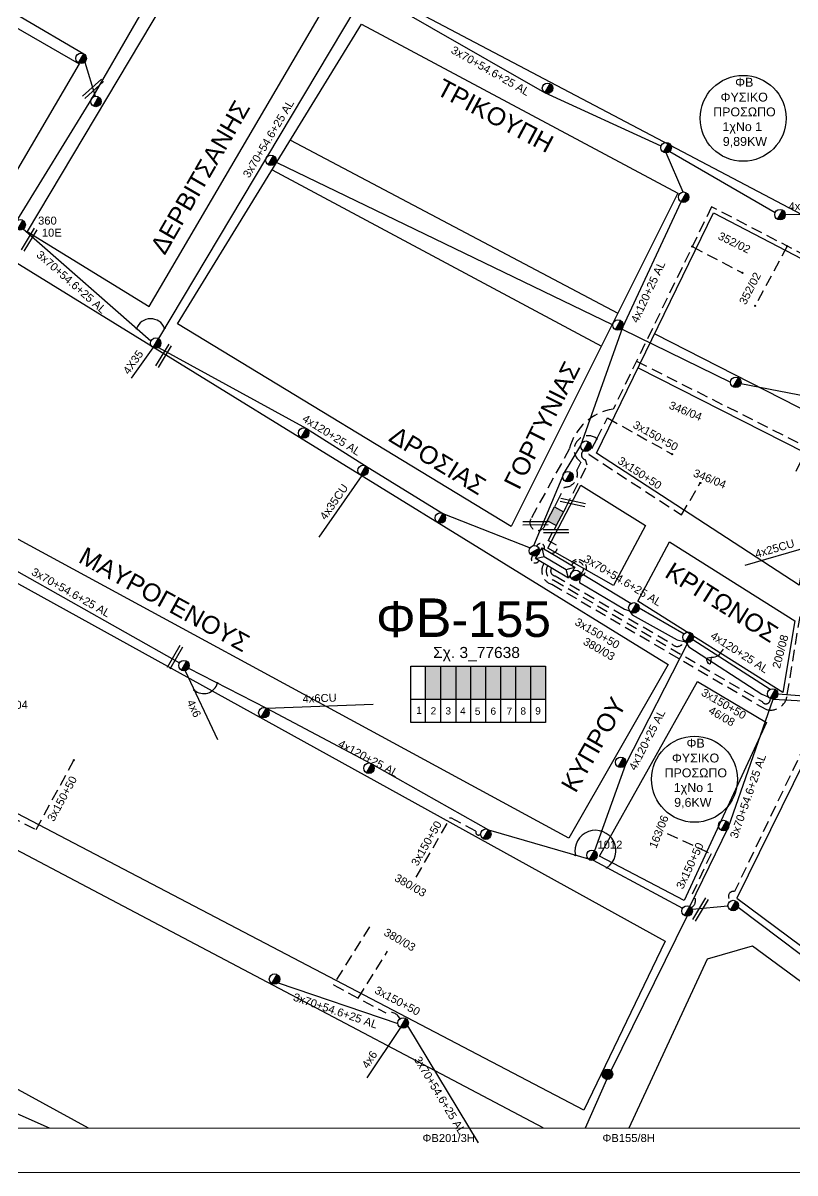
# Model space of a CAD drawing. Header units: millimetres. Extents: x 855 to 3091, y 750 to 2767.
# Drawn here: x 2401.9 to 2575.5, y 753.1 to 1011.9 of the extents above; entities that cross this region are included whole.
import ezdxf
from ezdxf.enums import TextEntityAlignment as Align

# ---------------------------------------------------------------- set-up
doc = ezdxf.new("R2010")
doc.units = ezdxf.units.MM
doc.linetypes.add('DASHED', pattern=[19.05, 12.7, -6.35])
for name, color, linetype, lineweight in [('3x150+50', 7, 'Continuous', 30), ('3x70+54.6+25 AL', 7, 'SYN_LINE', 30), ('4x120+25 AL', 7, 'SYN_LINE', 30), ('4x16', 7, 'Continuous', 30), ('4x16CU', 7, 'Continuous', 30), ('4x25CU', 7, 'Continuous', 30), ('4X35', 7, 'DASHED', 30), ('4x35CU', 7, 'DASHED', 30), ('4x6', 7, 'SYN_LINE', 30), ('4x6CU', 7, 'Continuous', 30), ('Υπόβαθρο ΔΕΗ', 7, 'Continuous', 30)]:
    doc.layers.add(name, color=color, linetype=linetype, lineweight=lineweight)
for name, color, linetype in [('Link Box 4 Διευθύνσεων', 7, 'Continuous'), ('Pillar OTE', 7, 'Continuous'), ('TEXT ΚΑΛΩΔΙΩΝ', 7, 'Continuous'), ('Άγνωστα', 7, 'Continuous'), ('Επιγραφές - Σχήματα', 7, 'Continuous'), ('Καλώδια ΧΤ   3x150+50AL', 7, 'DASHED'), ('Καλώδια ΧΤ   3x150AL+50CU', 7, 'DASHED'), ('Στύλος Ξύλινος', 7, 'Continuous'), ('Στύλος Ξύλινος @ 1', 7, 'Continuous'), ('Στύλος ΦΜ', 7, 'Continuous'), ('Στύλος ΦΜ @ 1', 7, 'Continuous'), ('Συνδέσεις', 7, 'Continuous'), ('Τομή', 7, 'Continuous'), ('Υποσταθμός εναέριος 2 στύλων', 7, 'Continuous'), ('Υποσταθμός πόλεως', 7, 'Continuous')]:
    doc.layers.add(name, color=color, linetype=linetype)
doc.styles.add('arial', font='arial.ttf')
doc.styles.get("Standard").update_dxf_attribs({"font": 'arial.ttf'})
doc.linetypes.add('SYN_LINE', pattern='A,0.5,-0.0001,["/\\/\\/\\/",Standard,S=0.1,R=0,X=0,Y=-0.05],-0.25', length=0.7501)

# ---------------------------------------------------------------- blocks, each defined once
blk = doc.blocks.new('ΥΠΑΡΧΩΝ ΤΣΙΜΕΝΤΕΝΙΟΣ ΣΤΥΛΟΣ')
at = {"layer": 'Στύλος ΦΜ'}
blk.add_hatch(color=7, dxfattribs=at).paths.add_polyline_path([(-1.29, -2.28, 0.574793), (2.62, 0, 0.268822), (1.3, 2.27)])
at = {"layer": 'Στύλος ΦΜ', "color": 7}
blk.add_line((-1.29, -2.28), (1.3, 2.27), dxfattribs=at)
blk.add_circle((0, 0), 2.62, dxfattribs=at)
at = {"layer": 'Στύλος ΦΜ', "flags": 4}
for tag, p in [('ΑΡΙΘΜΟΣ', (-4.68, 8.05)), ('ΤΥΠΟΣ', (-4.91, 3.03))]:
    blk.add_attdef(tag, p, '', height=4, dxfattribs=at)
blk = doc.blocks.new('LINK BOX 4 ΑΝΑΧΩΡΗΣΕΩΝ')
at = {"layer": 'Link Box 4 Διευθύνσεων', "ltscale": 40}
blk.add_hatch(color=256, dxfattribs=at).paths.add_polyline_path([(-3.54, 0), (-3.54, -4.67), (3.54, -4.67), (3.54, 0)])
for p, q in [((-3.54, 0), (-5.33, 0)), ((5.33, 0), (3.54, 0)), ((-3.54, -4.67), (-5.33, -4.67)), ((5.33, -4.67), (3.54, -4.67))]:
    blk.add_line(p, q, dxfattribs=at)
blk.add_lwpolyline([(-3.54, -4.67), (-3.54, 0), (3.54, 0), (3.54, -4.67)], close=True, dxfattribs=at)
blk = doc.blocks.new('ΥΠΑΡΧΩΝ ΞΥΛΙΝΟΣ ΣΤΥΛΟΣ')
at = {"layer": 'Στύλος Ξύλινος'}
h = blk.add_hatch(color=7, dxfattribs=at)
h.paths.add_polyline_path([(-2.62, 0, 0.270008), (-1.29, -2.28), (1.3, 2.27, 0.576266)])
h.paths.add_polyline_path([(-1.29, -2.28, 0.574793), (2.62, 0, 0.268822), (1.3, 2.27)])
at = {"layer": 'Στύλος Ξύλινος', "color": 7}
blk.add_line((-1.29, -2.28), (1.3, 2.27), dxfattribs=at)
blk.add_circle((0, 0), 2.62, dxfattribs=at)
at = {"layer": 'Στύλος Ξύλινος', "flags": 4}
for tag, p in [('ΑΡΙΘΜΟΣ', (-4.91, 8.6)), ('ΤΥΠΟΣ', (-4.85, 3.39))]:
    blk.add_attdef(tag, p, '', height=4, dxfattribs=at)
blk = doc.blocks.new('ΥΠΟΣΤΑΘΜΟΣ ΕΝΑΕΡΙΟΣ ΕΠΙ 2 ΣΤΥΛΩΝ')
at = {"layer": 'Υποσταθμός εναέριος 2 στύλων', "linetype": 'Continuous'}
for points in [[(-11.97, -2.11, 0.574793), (-8.45, -0.07, 0.268822), (-9.64, 1.98)], [(9.68, -2.15, 0.574793), (13.19, -0.1, 0.268822), (12.01, 1.95)]]:
    blk.add_hatch(color=256, dxfattribs=at).paths.add_polyline_path(points)
for p, q in [((-11.97, -2.11), (-9.64, 1.98)), ((9.68, -2.15), (12.01, 1.95))]:
    blk.add_line(p, q, dxfattribs=at)
for centre in [(-10.81, -0.07), (10.84, -0.1)]:
    blk.add_circle(centre, 2.36, dxfattribs=at)
at = {"layer": 'Υποσταθμός πόλεως', "linetype": 'Continuous', "ltscale": 40}
blk.add_lwpolyline([(-8.57, 2.82), (8.57, 2.82), (8.57, -2.82), (-8.57, -2.82)], close=True, dxfattribs=at)
for points in [[(-5.75, 0), (-8.57, 2.82)], [(-8.57, -2.82), (-5.75, 0)], [(-5.75, 0), (5.75, 0)], [(5.75, 0), (8.57, 2.82)], [(8.57, -2.82), (5.75, 0)]]:
    blk.add_lwpolyline(points, dxfattribs=at)
at = {"layer": 'Υποσταθμός εναέριος 2 στύλων', "ltscale": 40, "flags": 1}
for tag, p in [('ΜΕΤΑΣΧΗΜΑΤΙΣΜΟΣ', (14.09, 2.51)), ('ΙΣΧΥΣ', (14.07, -0.28)), ('ΑΡΙΘΜΟΣ', (14.19, -3))]:
    blk.add_attdef(tag, p, '', height=1.8, dxfattribs=at)
blk = doc.blocks.new('ΤΟΜΗ')
at = {"layer": 'Τομή', "ltscale": 40}
for p, q in [((-5.7, 0), (17.1, 0)), ((-5.7, -2.8), (17.1, -2.8))]:
    blk.add_line(p, q, dxfattribs=at)
blk = doc.blocks.new('_ΣΥΝΔΕΣΗ')
at = {"layer": 'Συνδέσεις', "linetype": 'SYN_LINE', "ltscale": 40}
blk.add_hatch(color=256, dxfattribs=at).paths.add_polyline_path([(0.5, 0, 1), (-0.5, 0, 1)])
at = {"layer": 'Συνδέσεις'}
blk.add_circle((0, 0), 0.5, dxfattribs=at)

msp = doc.modelspace()

# ---------------------------------------------------------------- hatches: boundary and pattern name
at = {"layer": 'Καλώδια ΧΤ   3x150AL+50CU', "linetype": 'DASHED', "lineweight": -3, "ltscale": 0.2}
h = msp.add_hatch(color=85, dxfattribs=at)
h.dxf.hatch_style = 1
h.paths.add_polyline_path([(2492.4, 859.78), (2495.84, 859.77), (2495.85, 867.14), (2492.41, 867.14)])
h = msp.add_hatch(color=5, dxfattribs=at)
h.dxf.hatch_style = 1
h.paths.add_polyline_path([(2495.84, 859.77), (2499.28, 859.77), (2499.28, 867.14), (2495.85, 867.14)])
h = msp.add_hatch(color=1, dxfattribs=at)
h.dxf.hatch_style = 1
h.paths.add_polyline_path([(2502.58, 867.14), (2499.28, 867.14), (2499.28, 859.77), (2502.58, 859.77)])
h = msp.add_hatch(color=30, dxfattribs=at)
h.dxf.hatch_style = 1
h.paths.add_polyline_path([(2505.97, 867.14), (2502.58, 867.14), (2502.58, 859.77), (2505.97, 859.76)])
h = msp.add_hatch(color=2, dxfattribs=at)
h.dxf.hatch_style = 1
h.paths.add_polyline_path([(2505.97, 859.76), (2509.36, 859.76), (2509.36, 867.14), (2505.97, 867.14)])
h = msp.add_hatch(color=6, dxfattribs=at)
h.dxf.hatch_style = 1
h.paths.add_polyline_path([(2509.36, 859.76), (2512.76, 859.76), (2512.76, 867.14), (2509.36, 867.14)])
h = msp.add_hatch(color=27, dxfattribs=at)
h.dxf.hatch_style = 1
h.paths.add_polyline_path([(2512.75, 859.76), (2516.15, 859.76), (2516.15, 867.13), (2512.75, 867.13)])
h = msp.add_hatch(color=173, dxfattribs=at)
h.dxf.hatch_style = 1
h.paths.add_polyline_path([(2516.07, 859.76), (2519.47, 859.75), (2519.47, 867.13), (2516.07, 867.13)])

# ---------------------------------------------------------------- linework, layer by layer
at = {"lineweight": -3, "ltscale": 0.2}
for centre in [(2563.86, 990.43), (2552.92, 841.73)]:
    msp.add_circle(centre, 9.67, dxfattribs=at)
at = {"layer": '3x150+50', "lineweight": -3}
msp.add_lwpolyline([(876.93, 763.69), (2934.6, 763.16), (2934.6, 1746.06), (876.93, 1746.06)], close=True, dxfattribs=at)
at = {"layer": '3x150+50', "color": 27, "linetype": 'DASHED', "lineweight": -3, "ltscale": 0.2}
for points in [[(2579.22, 953.09), (2581.58, 957.61), (2556.77, 970.54), (2534.64, 925.02, 0.301969), (2524.8, 916.14), (2516.14, 900.34, 1.173649), (2519.36, 899.09)], [(2521.85, 903.87), (2523.7, 907.43, 0.489549), (2526.47, 911.21), (2527.4, 913.13, -1.071027), (2530.94, 918.34, -191.096971)], [(2519.95, 889.83, 0.542579), (2521.24, 886.53), (2568.13, 859.2, 0.877369), (2569.91, 859.9, 0.42831)], [(2389.7, 838.26, -0.629979), (2395.48, 835.25), (2404.82, 830.39), (2413.33, 846.02)], [(2546.78, 829.54), (2556.63, 824.98), (2552.37, 815.86, -0.575224), (2552.16, 812.84, 23.963986)]]:
    msp.add_lwpolyline(points, format="xyb", dxfattribs=at)
for points in [[(2552.42, 961.59), (2563.72, 955.67)], [(2573.78, 961.67), (2566.58, 948.24)], [(2539.88, 935.8), (2578.37, 916.39), (2575.72, 910.97)], [(2530.94, 918.34), (2533.34, 923.01), (2547.88, 914.88)], [(2530.94, 918.34), (2529.14, 914.85), (2549.97, 901.2), (2554.22, 908.39)]]:
    msp.add_lwpolyline(points, dxfattribs=at)
at = {"layer": '3x150+50', "color": 30, "linetype": 'DASHED', "lineweight": -3, "ltscale": 0.2}
for points in [[(2584.52, 950.32), (2586.88, 954.84), (2603.81, 946.02), (2597.45, 935.67), (2601.1, 933.49), (2591.11, 916.4, 0.22962), (2587.25, 907.12), (2583.48, 887.06, 0.289528), (2582.58, 881.58), (2579.15, 864.48, 0.429786), (2580.98, 856.26), (2561.95, 816.47, 0.963626), (2561.26, 814.43)], [(2523.87, 902.71), (2528.81, 912.4), (2528.42, 913.59, -0.63938), (2527.92, 915.63, -1.174409)]]:
    msp.add_lwpolyline(points, format="xyb", dxfattribs=at)
at = {"layer": '3x150+50', "color": 6, "linetype": 'DASHED', "lineweight": -3, "ltscale": 0.15}
msp.add_lwpolyline([(2520.63, 892.6, 0.630512), (2521.89, 894.36), (2520.03, 895.37), (2521.4, 898)], format="xyb", dxfattribs=at)
at = {"layer": '3x150+50', "color": 173, "linetype": 'DASHED', "lineweight": -3, "ltscale": 0.2}
msp.add_lwpolyline([(2519.05, 890.27, 0.506707), (2520.86, 885.59), (2568.93, 857.46, 0.489141), (2573.79, 860.8), (2578.77, 891.38, 0.569109), (2580.26, 893.45)], format="xyb", dxfattribs=at)
at = {"layer": '3x150+50', "color": 5, "linetype": 'DASHED', "lineweight": -3, "ltscale": 0.2}
for points in [[(2520.77, 889.25, 0.583324), (2521.58, 887.49), (2547.84, 872.21, 0.696819), (2550.53, 873, 2.345191)], [(2490.3, 819.68), (2498.04, 833.14), (2503.74, 830.04, 0.826443), (2504.8, 829.38, -212.93886)]]:
    msp.add_lwpolyline(points, format="xyb", dxfattribs=at)
at = {"layer": '3x150+50', "color": 85, "linetype": 'DASHED', "lineweight": -3, "ltscale": 0.2}
msp.add_lwpolyline([(2479.78, 808.52), (2471.69, 795.46), (2483.49, 789.15, -0.3851), (2486.7, 787.85, 166.715142)], format="xyb", dxfattribs=at)
msp.add_lwpolyline([(2477.3, 792.46), (2483.87, 803.05)], dxfattribs=at)
at = {"layer": '3x70+54.6+25 AL', "color": 5, "linetype": 'SYN_LINE', "lineweight": -3, "ltscale": 15}
for points in [[(2491.04, 1132.81), (2483.79, 1106.17), (2461.33, 1068.95), (2437.21, 1029.42), (2417.28, 994.84), (2400.43, 967.33)], [(2439.1, 866.72), (2456.64, 857.71)]]:
    msp.add_lwpolyline(points, dxfattribs=at)
at = {"layer": '3x70+54.6+25 AL', "color": 30, "linetype": 'SYN_LINE', "lineweight": -3, "ltscale": 15}
for points in [[(2492.49, 1053.47), (2479.55, 1020), (2456.61, 981.58), (2432.32, 940.88)], [(2545.41, 984.16), (2519.28, 996.17), (2480.83, 1018.19)], [(2550.34, 973.85), (2546.57, 982.64)], [(2547.38, 982.99), (2571.09, 969.26)], [(2458.95, 980.51), (2534.42, 944.06)], [(2430.64, 940.29), (2401.93, 965.52)], [(2536.62, 943), (2561.03, 931.09)], [(2560.45, 813.16), (2552.38, 812.45)], [(2562.73, 812.92), (2586.2, 795.28)]]:
    msp.add_lwpolyline(points, dxfattribs=at)
at = {"layer": '3x70+54.6+25 AL', "color": 2, "linetype": 'SYN_LINE', "lineweight": -3, "ltscale": 15}
msp.add_lwpolyline([(2368.87, 909.15), (2400.4, 888.62), (2437.07, 867.91)], dxfattribs=at)
at = {"layer": '3x70+54.6+25 AL', "color": 85, "linetype": 'SYN_LINE', "lineweight": -3, "ltscale": 15}
for points in [[(2527.25, 888.16), (2538.65, 881.29)], [(2540.46, 880.28), (2550.6, 874.45)], [(2552.57, 873.2), (2569.93, 861.96)], [(2344.96, 794.88), (2379.23, 777.14), (2398.43, 767.4), (2407.78, 763.3)], [(2459.28, 795.93), (2486.21, 786.78)], [(2488.36, 786.23), (2504.23, 759.93)]]:
    msp.add_lwpolyline(points, dxfattribs=at)
at = {"layer": '3x70+54.6+25 AL', "color": 27, "linetype": 'SYN_LINE', "lineweight": -3, "ltscale": 15}
for points in [[(2551.85, 813.1), (2560.6, 830.97), (2570.64, 859.76)], [(2534.19, 776.17), (2551.23, 810.9)], [(2528.43, 763.27), (2533.21, 774.18)]]:
    msp.add_lwpolyline(points, dxfattribs=at)
at = {"layer": '3x70+54.6+25 AL', "color": 85, "linetype": 'SYN_LINE', "lineweight": -3, "ltscale": 10}
msp.add_lwpolyline([(2571.67, 860.97), (2579.44, 860.37)], dxfattribs=at)
at = {"layer": '4x120+25 AL', "color": 2, "linetype": 'SYN_LINE', "lineweight": -3, "ltscale": 15}
for points in [[(2280.45, 1082.1), (2318.92, 1060.86), (2349.65, 1042.78), (2386.86, 1021.85), (2415.54, 1004.94)], [(2527.09, 886.79), (2527.06, 885.96), (2537.16, 880.02), (2538.3, 879.65), (2538.89, 878.75), (2549.04, 873.1), (2550.91, 872.65), (2551.63, 871.5), (2568.05, 860.86), (2569.52, 860.26)]]:
    msp.add_lwpolyline(points, dxfattribs=at)
at = {"layer": '4x120+25 AL', "color": 2, "linetype": 'SYN_LINE', "lineweight": -3, "ltscale": 7}
msp.add_lwpolyline([(2415.8, 1003.1), (2418.13, 995.39)], dxfattribs=at)
at = {"layer": '4x120+25 AL', "color": 30, "linetype": 'SYN_LINE', "lineweight": -3, "ltscale": 15}
for points in [[(2523.43, 910.4), (2527.33, 916.8), (2536.77, 943.41), (2549.89, 971.65)], [(2523.43, 910.4), (2516.73, 894.22)]]:
    msp.add_lwpolyline(points, dxfattribs=at)
at = {"layer": '4x120+25 AL', "color": 1, "linetype": 'SYN_LINE', "lineweight": -3, "ltscale": 15}
msp.add_lwpolyline([(2432.38, 938.87), (2465.61, 920.65), (2478.95, 912.22), (2496.34, 901.54), (2515.94, 893.76)], dxfattribs=at)
at = {"layer": '4x120+25 AL', "color": 5, "linetype": 'SYN_LINE', "lineweight": -3, "ltscale": 15}
for points in [[(2551.42, 872.5), (2537.4, 845.08), (2530.42, 825.65)], [(2456.64, 857.71), (2480.28, 845.23), (2506.57, 830.38), (2530.12, 823.49), (2550.25, 812.69)]]:
    msp.add_lwpolyline(points, dxfattribs=at)
at = {"layer": '4x120+25 AL', "color": 2, "linetype": 'SYN_LINE', "lineweight": -3, "ltscale": 10}
msp.add_lwpolyline([(2570.64, 859.76), (2580.03, 859.21)], dxfattribs=at)
at = {"layer": '4x16', "color": 30, "linetype": 'SYN_LINE', "lineweight": -3, "ltscale": 15}
msp.add_lwpolyline([(2573.33, 968.8), (2588.44, 969.12)], dxfattribs=at)
at = {"layer": '4x16CU', "color": 30, "linetype": 'SYN_LINE', "lineweight": -3, "ltscale": 15}
msp.add_lwpolyline([(2563.35, 930.76), (2580.41, 927.5)], dxfattribs=at)
at = {"layer": '4x25CU', "color": 85, "linetype": 'SYN_LINE', "lineweight": -3, "ltscale": 15}
msp.add_lwpolyline([(2578.68, 894.01), (2564.24, 889.8)], dxfattribs=at)
at = {"layer": '4X35', "color": 1, "linetype": 'SYN_LINE', "lineweight": -3, "ltscale": 10}
msp.add_lwpolyline([(2426.31, 931.98), (2431.15, 938.83)], dxfattribs=at)
at = {"layer": '4x35CU', "color": 1, "linetype": 'SYN_LINE', "lineweight": -3, "ltscale": 15}
msp.add_lwpolyline([(2478.12, 910.05), (2468.44, 896.17)], dxfattribs=at)
at = {"layer": '4x6', "color": 5, "linetype": 'SYN_LINE', "lineweight": -3, "ltscale": 15}
msp.add_lwpolyline([(2438.34, 866.15), (2445.6, 850.7)], dxfattribs=at)
at = {"layer": '4x6', "color": 85, "linetype": 'SYN_LINE', "lineweight": -3, "ltscale": 15}
msp.add_lwpolyline([(2486.8, 785.86), (2479.22, 774.53)], dxfattribs=at)
at = {"layer": '4x6CU', "color": 5, "linetype": 'SYN_LINE', "lineweight": -3, "ltscale": 15}
msp.add_lwpolyline([(2456.64, 857.71), (2480.66, 858.63)], dxfattribs=at)
at = {"layer": 'Pillar OTE', "lineweight": -3, "ltscale": 40}
for points in [[(2489.08, 854.5), (2489.08, 867.14), (2519.41, 867.14), (2519.41, 854.47), (2489.08, 854.5)], [(2492.4, 854.5), (2492.41, 867.14)], [(2495.84, 854.49), (2495.85, 867.14)], [(2499.28, 854.49), (2499.28, 867.14)], [(2502.58, 854.49), (2502.58, 867.14)], [(2505.97, 854.48), (2505.97, 867.14)], [(2509.36, 854.48), (2509.36, 867.14)], [(2512.7, 854.48), (2512.7, 867.14)], [(2516.09, 854.47), (2516.09, 867.14)], [(2489.08, 859.78), (2519.41, 859.75)]]:
    msp.add_lwpolyline(points, dxfattribs=at)
at = {"layer": 'Επιγραφές - Σχήματα', "lineweight": -3}
msp.add_lwpolyline([(854.53, 1772.42), (3089.94, 1772.28), (3090.64, 753.14), (854.53, 753.28)], close=True, dxfattribs=at)
at = {"layer": 'Καλώδια ΧΤ   3x150+50AL', "color": 30, "linetype": 'DASHED', "lineweight": -3, "ltscale": 0.1}
msp.add_arc((2518.27, 893.82), 0.923, 334.7762, 159.2273, dxfattribs=at)
at = {"layer": 'Καλώδια ΧΤ   3x150+50AL', "color": 1, "linetype": 'DASHED', "lineweight": -3, "ltscale": 0.1}
msp.add_arc((2517.1, 891.28), 0.89, 128.1927, 341.8511, dxfattribs=at)
at = {"layer": 'Καλώδια ΧΤ   3x150+50AL', "color": 85, "linetype": 'DASHED', "lineweight": -3, "ltscale": 0.1}
msp.add_arc((2526.71, 889.24), 1.91, 290.3895, 153.7031, dxfattribs=at)
at = {"layer": 'Καλώδια ΧΤ   3x150+50AL', "color": 2, "linetype": 'DASHED', "lineweight": -3, "ltscale": 0.1}
msp.add_arc((2526.55, 889.24), 1.44, 306.5166, 154.2909, dxfattribs=at)
at = {"layer": 'Υπόβαθρο ΔΕΗ', "lineweight": -3}
for points in [[(2250.79, 1030.26), (2279.51, 1080.57), (2414.48, 1002.67), (2392.81, 965.79), (2353.65, 970.46)], [(2402.79, 964.99), (2430.22, 948.12), (2496.28, 1060.87), (2469.29, 1076.57)], [(2504.1, 1056.31), (2626.5, 985.33), (2606.77, 953.08), (2482.42, 1018.67)], [(2478.05, 1011.63), (2549.2, 973.58), (2511.66, 898.57), (2436.64, 944.16)], [(2557.22, 969.18), (2602.39, 945.63), (2580.45, 909.88), (2576.44, 885.39), (2530.91, 915.07)], [(2399.11, 958.76), (2547.02, 867.57), (2524.65, 828.45), (2370.91, 911.87)], [(2546.34, 805.27), (2528, 767.24), (2341.66, 864.84), (2366.63, 904.63)], [(2547.33, 895.14), (2575.45, 877.39), (2572.81, 861.28), (2540.16, 881.77)], [(2553.56, 863.71), (2569.14, 854.53), (2550.6, 814.42), (2531.52, 824.43)]]:
    msp.add_lwpolyline(points, close=True, dxfattribs=at)
for points in [[(2462.03, 985.52), (2535.68, 946.56)], [(2457.9, 978.81), (2531.97, 939.16)], [(2543.96, 941.92), (2586.74, 920.12)], [(2540.24, 934.26), (2582.32, 912.93)], [(2541.87, 898.82), (2534.67, 885.31), (2519.89, 893.73), (2527.36, 907.87), (2541.87, 898.82)], [(2702.57, 763.22), (2580.16, 850.9), (2562.45, 815), (2632.04, 763.24)], [(2518.85, 763.27), (2370.49, 841.61), (2347.71, 800.95), (2416.54, 763.3)], [(2538.2, 763.27), (2555.86, 801.29), (2566, 804.22), (2621.66, 763.24)]]:
    msp.add_lwpolyline(points, dxfattribs=at)
for centre, radius, start, end in [((2430.59, 941.93), 3.4, 22.5811, 159.3352), ((2442.52, 864.23), 3.24, 228.9816, 344.4578), ((2530.63, 825.63), 4.61, 304.2609, 192.1982)]:
    msp.add_arc(centre, radius, start, end, dxfattribs=at)
msp.add_spline([(2556.64, 869.2), (2556.26, 867.6), (2555.71, 868.85), (2557.16, 869.2), (2559.43, 870.98)], degree=3, dxfattribs=at)

# ---------------------------------------------------------------- block references
at = {"layer": 'Link Box 4 Διευθύνσεων', "lineweight": -3, "xscale": 0.5, "yscale": 0.5, "zscale": 0.5, "rotation": 62.16119272987692}
msp.add_blockref('LINK BOX 4 ΑΝΑΧΩΡΗΣΕΩΝ', (2520.58, 901.44), dxfattribs=at)
at = {"layer": 'Στύλος Ξύλινος @ 1', "lineweight": -3, "ltscale": 40, "xscale": 0.4499999999998181, "yscale": 0.4499999999998181, "zscale": 0.4499999999998181}
msp.add_blockref('ΥΠΑΡΧΩΝ ΞΥΛΙΝΟΣ ΣΤΥΛΟΣ', (2533.34, 775.35), dxfattribs=at)
at = {"layer": 'Στύλος ΦΜ @ 1', "lineweight": -3, "ltscale": 40, "xscale": 0.4499999999998181, "yscale": 0.4499999999998181, "zscale": 0.4499999999998181}
for p in [(2414.95, 1003.92), (2519.86, 997.19), (2418.28, 994.22), (2546.54, 983.82), (2457.63, 980.99), (2550.47, 972.68), (2572.15, 968.76), (2535.7, 943.91), (2431.73, 939.86), (2562.21, 931.03), (2465.02, 919.63), (2528.5, 916.66), (2478.37, 911.2), (2524.45, 909.81), (2495.76, 900.51), (2539.28, 880.29), (2551.49, 873.68), (2438.08, 867.3), (2570.5, 860.92), (2456.06, 856.69), (2536.32, 845.54), (2479.7, 844.21), (2559.47, 831.31), (2505.98, 829.36), (2551.26, 812.08), (2561.62, 813.31), (2458.46, 796.77), (2487.38, 786.89)]:
    msp.add_blockref('ΥΠΑΡΧΩΝ ΤΣΙΜΕΝΤΕΝΙΟΣ ΣΤΥΛΟΣ', p, dxfattribs=at)
at = {"layer": 'Στύλος ΦΜ @ 1', "lineweight": -3, "ltscale": 40}
ref = msp.add_blockref('ΥΠΑΡΧΩΝ ΤΣΙΜΕΝΤΕΝΙΟΣ ΣΤΥΛΟΣ', (2401.23, 966.47), dxfattribs=dict(at, xscale=0.4499999999998181, yscale=0.4499999999998181, zscale=0.4499999999998181))
ref.add_attrib('ΤΥΠΟΣ', '360', (2405.27, 966.52), dxfattribs={"layer": 'Στύλος ΦΜ', "height": 1.8, "flags": 4})
ref.add_attrib('ΑΡΙΘΜΟΣ', '10E', (2406.11, 963.8), dxfattribs={"layer": 'Στύλος ΦΜ', "height": 1.8, "flags": 4})
ref = msp.add_blockref('ΥΠΑΡΧΩΝ ΤΣΙΜΕΝΤΕΝΙΟΣ ΣΤΥΛΟΣ', (2529.84, 824.63), dxfattribs=dict(at, xscale=0.4499999999998181, yscale=0.4499999999998181, zscale=0.4499999999998181))
ref.add_attrib('ΤΥΠΟΣ', '1012', (2531.1, 826.11), dxfattribs={"layer": 'Στύλος ΦΜ', "height": 1.8, "flags": 4})
at = {"layer": 'Συνδέσεις', "lineweight": -3, "xscale": 0.25, "yscale": 0.25, "zscale": 0.25}
for p in [(2552.42, 961.59), (2573.78, 961.67), (2563.72, 955.67), (2566.58, 948.24), (2427.41, 943.13), (2433.73, 943.24), (2530.94, 918.34), (2547.88, 914.88), (2554.22, 908.39), (2440.39, 861.79), (2445.63, 863.37), (2413.33, 846.02), (2532, 830.04), (2526.12, 824.66), (2533.23, 821.82)]:
    msp.add_blockref('_ΣΥΝΔΕΣΗ', p, dxfattribs=at)
at = {"layer": 'Τομή', "lineweight": -3}
for p, xscale, yscale, zscale, rotation in [((2416.34, 996.38), 0.2499999999999998, 0.2499999999999998, 0.2499999999999998, 41.88885596711199), ((2404.27, 964.15), 0.2499999999999998, 0.2499999999999998, 0.2499999999999998, 238.4154395279645), ((2434.49, 938), 0.2499999999999999, 0.2499999999999999, 0.2499999999999999, 238.4154395279645), ((2526.88, 903.34), 0.2499999999999998, 0.2499999999999998, 0.2499999999999998, 168.0395207524427), ((2518.59, 898.96), 0.2499999999999998, 0.2499999999999998, 0.2499999999999998, 180.3887472169173), ((2523.19, 897.17), 0.2499999999999998, 0.2499999999999998, 0.2499999999999998, 180.3887472169173), ((2435.08, 868.16), 0.2499999999999998, 0.2499999999999998, 0.2499999999999998, 60.31375515674544), ((2555.27, 813.47), 0.2499999999999998, 0.2499999999999998, 0.2499999999999998, 239.2278851456234)]:
    msp.add_blockref('ΤΟΜΗ', p, dxfattribs=dict(at, xscale=xscale, yscale=yscale, zscale=zscale, rotation=rotation))
at = {"layer": 'Υποσταθμός εναέριος 2 στύλων', "lineweight": -3, "xscale": 0.5, "yscale": 0.5, "zscale": 0.5, "rotation": 329.2715997593327}
msp.add_blockref('ΥΠΟΣΤΑΘΜΟΣ ΕΝΑΕΡΙΟΣ ΕΠΙ 2 ΣΤΥΛΩΝ', (2521.59, 890.39), dxfattribs=at)

# ---------------------------------------------------------------- texts
at = {"lineweight": -3, "ltscale": 40, "char_height": 4, "width": 65.6312, "attachment_point": 1, "style": 'arial'}
for s, insert, rotation in [('ΔEPBITΣANHΣ', (2430.31, 961.51), 59.9427), ('MAYPOΓENOYΣ', (2416, 894.18), 331.255)]:
    msp.add_mtext(s, dxfattribs=dict(at, insert=insert, rotation=rotation))
at = {"lineweight": -3, "ltscale": 30, "char_height": 1.63, "width": 11.2573, "attachment_point": 1}
for s, insert in [('1', (2490.32, 858.06)), ('2', (2493.56, 857.93)), ('3', (2496.89, 857.93)), ('4', (2500.2, 857.93)), ('5', (2503.5, 857.84)), ('6', (2507.02, 857.87)), ('7', (2510.65, 857.87)), ('8', (2513.76, 857.9)), ('9', (2517.09, 857.93))]:
    msp.add_mtext(s, dxfattribs=dict(at, insert=insert))
at = {"layer": 'TEXT ΚΑΛΩΔΙΩΝ', "linetype": 'Continuous', "lineweight": -3, "ltscale": 0.2}
for s, rotation, p in [('3x70+54.6+25 AL', 330.202, (2507.03, 1001.11)), ('3x70+54.6+25 AL', 59.1576, (2457.07, 985.85)), ('4x16', 1.1953, (2576.79, 970.67)), ('3x70+54.6+25 AL', 318.6887, (2412.77, 953.6)), ('4x120+25 AL', 65.0817, (2542.46, 951.38)), ('4X35', 54.7497, (2426.63, 935.56)), ('4x120+25 AL', 327.7261, (2471.28, 919.19)), ('3x150+50', 330.8012, (2544.17, 919.02)), ('3x150+50', 326.7638, (2540.61, 910.65)), ('4x35CU', 55.1015, (2471.8, 904.14)), ('4x25CU', 16.25, (2570.96, 893.64)), ('3x70+54.6+25 AL', 328.9252, (2536.79, 886.46)), ('3x70+54.6+25 AL', 330.5357, (2412.67, 883.76)), ('3x150+50', 329.6592, (2531.06, 874.57)), ('4x120+25 AL', 327.08, (2563.07, 870.28)), ('3x150+50', 329.6592, (2559.51, 858.71)), ('4x6', 295.1752, (2440.34, 857.66)), ('4x6CU', 2.1977, (2468.59, 859.97)), ('4x120+25 AL', 62.9306, (2542.24, 850.59)), ('4x120+25 AL', 332.165, (2479.56, 846.45)), ('3x70+54.6+25 AL', 70.7654, (2564.93, 837.91)), ('3x150+50', 61.4625, (2410.66, 837.35)), ('3x150+50', 60.087, (2492.61, 827.31)), ('3x150+50', 64.9615, (2551.87, 822.28)), ('3x150+50', 331.8767, (2486.11, 791.88)), ('3x70+54.6+25 AL', 341.2319, (2472.17, 789.65)), ('4x6', 56.2106, (2479.81, 778.66)), ('3x70+54.6+25 AL', 301.1028, (2495.65, 770.66))]:
    msp.add_text(s, height=1.8, rotation=rotation, dxfattribs=at).set_placement(p, align=Align.MIDDLE_CENTER)
at = {"layer": 'Άγνωστα', "lineweight": -3, "ltscale": 40, "char_height": 1.8, "width": 12.7137, "attachment_point": 1, "style": 'arial'}
for s, insert, rotation in [('352/02', (2558.83, 964.96), 333.8273), ('352/02', (2562.84, 949.16), 62.7299), ('346/04', (2547.68, 926.85), 338.0827), ('346/04', (2553.13, 911.6), 338.0827), ('380/03', (2528.58, 873.76), 330), ('200/08', (2570.38, 866.98), 75.3345), ('381/04', (2395.24, 859.23), 1.4377), ('46/08', (2556.79, 858.25), 330), ('163/06', (2542.64, 826.69), 68.3722), ('380/03', (2486.15, 820.57), 330), ('380/03', (2483.74, 808.32), 330)]:
    msp.add_mtext(s, dxfattribs=dict(at, insert=insert, rotation=rotation))
at = {"layer": 'Άγνωστα', "color": 7, "lineweight": -3, "insert": (2494.12, 871.5), "char_height": 2.5, "width": 4.551914400963142e-14, "attachment_point": 1}
msp.add_mtext('Σχ. 3_77638', dxfattribs=at)
at = {"layer": 'Άγνωστα', "lineweight": -3, "ltscale": 0.2, "char_height": 1.8, "width": 18.6352, "attachment_point": 1, "style": 'arial'}
for s, insert in [('ΦB201/3H', (2491.73, 761.91)), ('ΦB155/8H', (2532.21, 761.92))]:
    msp.add_mtext(s, dxfattribs=dict(at, insert=insert))
at = {"layer": 'Υπόβαθρο ΔΕΗ', "lineweight": -3}
for s, rotation, p in [('ΤΡΙΚΟΥΠΗ', 331.8647, (2508.11, 991.02)), ('ΓΟΡΤΥΝΙΑΣ', 63.4119, (2518.62, 921.41)), ('ΔΡΟΣΙΑΣ', 328.7179, (2495.17, 913.45)), ('ΚΡΙΤΩΝΟΣ', 327.8902, (2559.06, 881.54)), ('ΚΥΠΡΟΥ', 60.2496, (2530.21, 849.53))]:
    msp.add_text(s, height=4, rotation=rotation, dxfattribs=at).set_placement(p, align=Align.MIDDLE_CENTER)
at = {"layer": 'Υπόβαθρο ΔΕΗ', "lineweight": -3, "attachment_point": 1}
for s, insert, char_height, width in [('{\\W8.64836; }ΦΒ \\P{\\W4.42067; }ΦΥΣΙΚΟ \\P{\\W2.28183; }ΠΡΟΣΩΠΟ', (2555.35, 999.54), 2, 17.2548), ('{\\W5.64925; }1χΝο 1\\P{\\W5.75643; }9,89KW', (2554.82, 989.56), 2, 17.2548), ('Φ{\\H1.0833x;B}-155', (2481.28, 882.41), 8, 84.6573), ('{\\W8.64836; }ΦΒ \\P{\\W4.42067; }ΦΥΣΙΚΟ \\P{\\W2.28183; }ΠΡΟΣΩΠΟ', (2544.41, 850.84), 2, 17.2548), ('{\\W5.64925; }1χΝο 1\\P{\\W5.75643; }9,6KW', (2543.88, 840.86), 2, 17.2548)]:
    msp.add_mtext(s, dxfattribs=dict(at, insert=insert, char_height=char_height, width=width))

doc.saveas('drawing.dxf')
